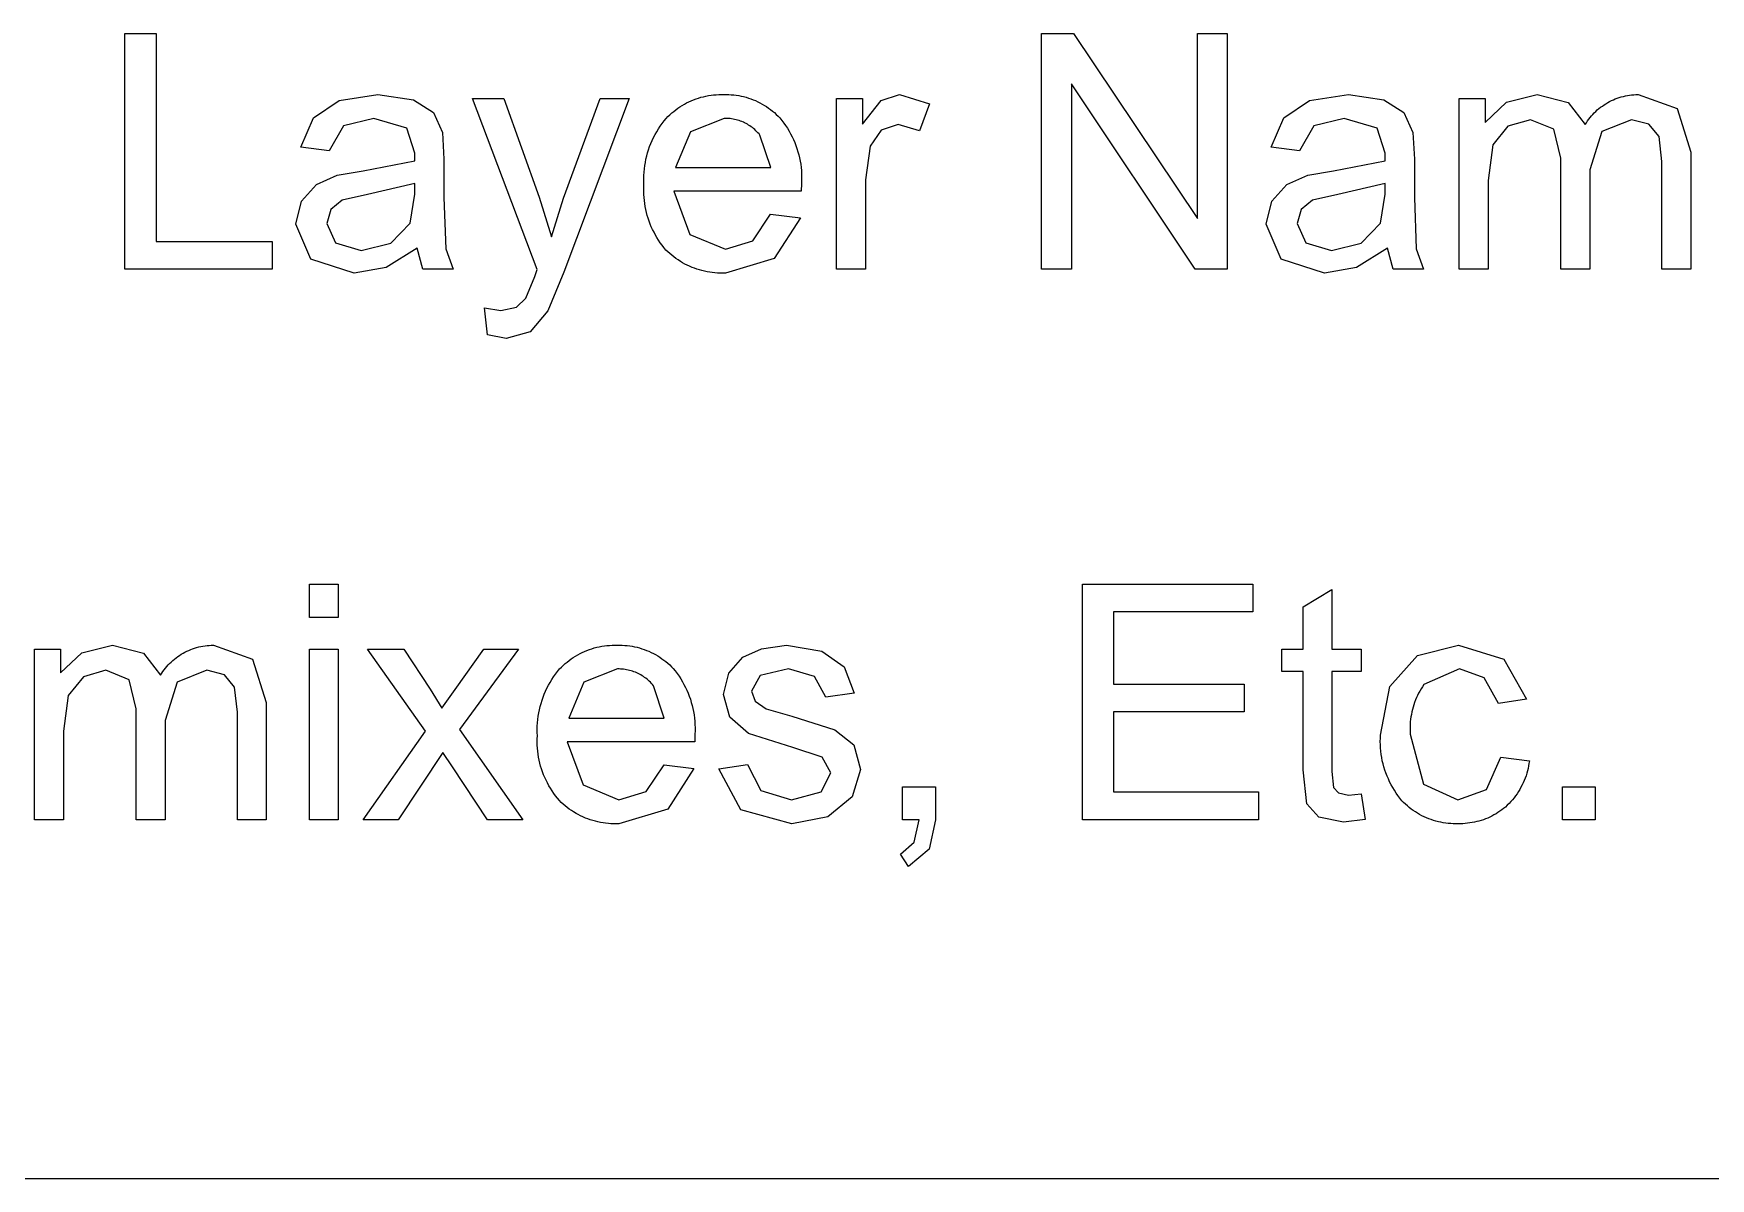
# Model space of a CAD drawing. Header units: inches. Extents: x 0 to 97, y -45 to 96.
# Drawn here: x 37.29 to 51.5, y -44.77 to -35.06 of the extents above; entities that cross this region are included whole.
import ezdxf

# ---------------------------------------------------------------- set-up
doc = ezdxf.new("R2010")
doc.units = ezdxf.units.IN
doc.header["$MEASUREMENT"] = 0
doc.layers.add('Information', color=7, linetype='Continuous', true_color=0x000000)

msp = doc.modelspace()

# ---------------------------------------------------------------- linework, layer by layer
at = {"layer": 'Information'}
for p, q in [((38.066, -37.061), (38.066, -35.062)), ((38.066, -35.062), (38.33, -35.062)), ((38.33, -35.062), (38.33, -36.825)), ((45.834, -37.061), (45.834, -35.062)), ((45.834, -35.062), (46.105, -35.062)), ((46.105, -35.062), (47.155, -36.631)), ((47.155, -36.631), (47.155, -35.062)), ((47.155, -35.062), (47.408, -35.062)), ((47.408, -35.062), (47.408, -37.061)), ((47.137, -37.061), (46.087, -35.49)), ((46.087, -35.49), (46.087, -37.061)), ((39.665, -35.777), (39.881, -35.631)), ((39.881, -35.631), (40.21, -35.58)), ((40.21, -35.58), (40.511, -35.624)), ((40.511, -35.624), (40.682, -35.733)), ((41.561, -37.063), (41.012, -35.613)), ((41.012, -35.613), (41.276, -35.613)), ((41.276, -35.613), (41.577, -36.451)), ((41.783, -36.457), (42.093, -35.613)), ((42.338, -35.613), (41.787, -37.085)), ((42.093, -35.613), (42.338, -35.613)), ((42.788, -35.672), (42.807, -35.661)), ((42.807, -35.661), (42.826, -35.651)), ((42.826, -35.651), (42.845, -35.641)), ((42.845, -35.641), (42.865, -35.632)), ((42.865, -35.632), (42.885, -35.624)), ((42.885, -35.624), (42.906, -35.616)), ((42.906, -35.616), (42.926, -35.609)), ((42.926, -35.609), (42.947, -35.603)), ((42.947, -35.603), (42.968, -35.598)), ((42.968, -35.598), (42.99, -35.593)), ((42.99, -35.593), (43.011, -35.589)), ((43.011, -35.589), (43.033, -35.585)), ((43.033, -35.585), (43.054, -35.583)), ((43.054, -35.583), (43.076, -35.581)), ((43.076, -35.581), (43.098, -35.58)), ((43.098, -35.58), (43.119, -35.58)), ((43.119, -35.58), (43.141, -35.58)), ((43.141, -35.58), (43.162, -35.58)), ((43.162, -35.58), (43.184, -35.58)), ((43.184, -35.58), (43.205, -35.581)), ((43.205, -35.581), (43.226, -35.583)), ((43.226, -35.583), (43.247, -35.585)), ((43.247, -35.585), (43.268, -35.589)), ((43.268, -35.589), (43.289, -35.593)), ((43.289, -35.593), (43.309, -35.597)), ((43.309, -35.597), (43.33, -35.603)), ((43.33, -35.603), (43.35, -35.609)), ((43.35, -35.609), (43.37, -35.616)), ((43.37, -35.616), (43.39, -35.623)), ((43.39, -35.623), (43.41, -35.631)), ((43.41, -35.631), (43.429, -35.64)), ((43.429, -35.64), (43.448, -35.65)), ((43.448, -35.65), (43.467, -35.66)), ((43.467, -35.66), (43.485, -35.671)), ((44.097, -37.061), (44.097, -35.613)), ((44.097, -35.613), (44.318, -35.613)), ((44.318, -35.613), (44.318, -35.832)), ((44.318, -35.832), (44.474, -35.629)), ((44.474, -35.629), (44.631, -35.58)), ((44.631, -35.58), (44.884, -35.659)), ((44.884, -35.659), (44.799, -35.887)), ((47.888, -35.777), (48.105, -35.631)), ((48.105, -35.631), (48.434, -35.58)), ((48.434, -35.58), (48.735, -35.624)), ((48.735, -35.624), (48.905, -35.733)), ((49.374, -37.061), (49.374, -35.613)), ((49.374, -35.613), (49.594, -35.613)), ((49.594, -35.613), (49.594, -35.816)), ((49.594, -35.816), (49.775, -35.645)), ((49.775, -35.645), (50.033, -35.58)), ((50.033, -35.58), (50.297, -35.647)), ((50.297, -35.647), (50.442, -35.834)), ((50.587, -35.677), (50.601, -35.666)), ((50.601, -35.666), (50.616, -35.657)), ((50.616, -35.657), (50.632, -35.648)), ((50.632, -35.648), (50.648, -35.639)), ((50.648, -35.639), (50.664, -35.631)), ((50.664, -35.631), (50.68, -35.624)), ((50.68, -35.624), (50.696, -35.617)), ((50.696, -35.617), (50.713, -35.61)), ((50.713, -35.61), (50.73, -35.605)), ((50.73, -35.605), (50.747, -35.599)), ((50.747, -35.599), (50.765, -35.595)), ((50.765, -35.595), (50.782, -35.591)), ((50.782, -35.591), (50.8, -35.588)), ((50.8, -35.588), (50.817, -35.585)), ((50.817, -35.585), (50.835, -35.583)), ((50.835, -35.583), (50.853, -35.581)), ((50.853, -35.581), (50.871, -35.58)), ((50.871, -35.58), (50.889, -35.58)), ((50.889, -35.58), (51.22, -35.699)), ((39.557, -36.026), (39.665, -35.777)), ((40.175, -35.783), (39.919, -35.844)), ((40.454, -35.866), (40.175, -35.783)), ((40.682, -35.733), (40.758, -35.9)), ((42.619, -35.825), (42.635, -35.803)), ((42.635, -35.803), (42.653, -35.782)), ((42.653, -35.782), (42.668, -35.766)), ((42.668, -35.766), (42.684, -35.751)), ((42.684, -35.751), (42.7, -35.736)), ((42.7, -35.736), (42.717, -35.722)), ((42.717, -35.722), (42.734, -35.709)), ((42.734, -35.709), (42.751, -35.696)), ((42.751, -35.696), (42.769, -35.684)), ((42.769, -35.684), (42.788, -35.672)), ((43.144, -35.782), (42.86, -35.895)), ((43.157, -35.782), (43.144, -35.782)), ((43.17, -35.782), (43.157, -35.782)), ((43.183, -35.783), (43.17, -35.782)), ((43.195, -35.784), (43.183, -35.783)), ((43.208, -35.786), (43.195, -35.784)), ((43.221, -35.788), (43.208, -35.786)), ((43.233, -35.79), (43.221, -35.788)), ((43.246, -35.793), (43.233, -35.79)), ((43.258, -35.796), (43.246, -35.793)), ((43.271, -35.8), (43.258, -35.796)), ((43.283, -35.805), (43.271, -35.8)), ((43.295, -35.809), (43.283, -35.805)), ((43.307, -35.814), (43.295, -35.809)), ((43.485, -35.671), (43.503, -35.682)), ((43.503, -35.682), (43.52, -35.694)), ((43.52, -35.694), (43.537, -35.706)), ((43.537, -35.706), (43.554, -35.72)), ((43.554, -35.72), (43.57, -35.733)), ((43.57, -35.733), (43.586, -35.748)), ((43.586, -35.748), (43.601, -35.762)), ((43.601, -35.762), (43.616, -35.778)), ((43.616, -35.778), (43.633, -35.799)), ((43.633, -35.799), (43.649, -35.821)), ((47.781, -36.026), (47.888, -35.777)), ((48.398, -35.783), (48.143, -35.844)), ((48.678, -35.866), (48.398, -35.783)), ((48.905, -35.733), (48.982, -35.9)), ((49.978, -35.793), (49.787, -35.847)), ((50.175, -35.874), (49.978, -35.793)), ((50.451, -35.818), (50.461, -35.803)), ((50.461, -35.803), (50.472, -35.789)), ((50.472, -35.789), (50.483, -35.775)), ((50.483, -35.775), (50.494, -35.761)), ((50.494, -35.761), (50.506, -35.748)), ((50.506, -35.748), (50.518, -35.735)), ((50.518, -35.735), (50.531, -35.722)), ((50.531, -35.722), (50.544, -35.71)), ((50.544, -35.71), (50.558, -35.698)), ((50.558, -35.698), (50.572, -35.687)), ((50.572, -35.687), (50.587, -35.677)), ((50.834, -35.793), (50.581, -35.894)), ((50.982, -35.832), (50.834, -35.793)), ((51.22, -35.699), (51.336, -36.067)), ((39.919, -35.844), (39.797, -36.058)), ((40.524, -36.078), (40.454, -35.866)), ((40.758, -35.9), (40.77, -36.127)), ((42.534, -35.969), (42.546, -35.944)), ((42.546, -35.944), (42.559, -35.919)), ((42.559, -35.919), (42.573, -35.895)), ((42.573, -35.895), (42.587, -35.871)), ((42.587, -35.871), (42.603, -35.848)), ((42.603, -35.848), (42.619, -35.825)), ((42.86, -35.895), (42.732, -36.198)), ((43.318, -35.82), (43.307, -35.814)), ((43.33, -35.825), (43.318, -35.82)), ((43.341, -35.832), (43.33, -35.825)), ((43.352, -35.838), (43.341, -35.832)), ((43.363, -35.845), (43.352, -35.838)), ((43.374, -35.853), (43.363, -35.845)), ((43.384, -35.86), (43.374, -35.853)), ((43.394, -35.868), (43.384, -35.86)), ((43.404, -35.877), (43.394, -35.868)), ((43.413, -35.886), (43.404, -35.877)), ((43.422, -35.895), (43.413, -35.886)), ((43.431, -35.904), (43.422, -35.895)), ((43.44, -35.914), (43.431, -35.904)), ((43.448, -35.924), (43.44, -35.914)), ((43.541, -36.198), (43.448, -35.924)), ((43.649, -35.821), (43.665, -35.843)), ((43.665, -35.843), (43.68, -35.866)), ((43.68, -35.866), (43.694, -35.889)), ((43.694, -35.889), (43.708, -35.913)), ((43.708, -35.913), (43.72, -35.937)), ((43.72, -35.937), (43.732, -35.962)), ((44.475, -35.882), (44.383, -36.016)), ((44.619, -35.834), (44.475, -35.882)), ((44.799, -35.887), (44.619, -35.834)), ((48.143, -35.844), (48.021, -36.058)), ((48.747, -36.078), (48.678, -35.866)), ((48.982, -35.9), (48.994, -36.127)), ((49.787, -35.847), (49.659, -36.007)), ((50.235, -36.12), (50.175, -35.874)), ((50.442, -35.834), (50.451, -35.818)), ((50.581, -35.894), (50.48, -36.219)), ((51.068, -35.936), (50.982, -35.832)), ((51.092, -36.148), (51.068, -35.936)), ((39.797, -36.058), (39.557, -36.026)), ((40.522, -36.142), (40.524, -36.078)), ((42.488, -36.1), (42.496, -36.074)), ((42.496, -36.074), (42.504, -36.047)), ((42.504, -36.047), (42.513, -36.021)), ((42.513, -36.021), (42.523, -35.995)), ((42.523, -35.995), (42.534, -35.969)), ((43.732, -35.962), (43.743, -35.987)), ((43.743, -35.987), (43.752, -36.012)), ((43.752, -36.012), (43.761, -36.038)), ((43.761, -36.038), (43.77, -36.064)), ((43.77, -36.064), (43.777, -36.09)), ((43.777, -36.09), (43.783, -36.117)), ((44.383, -36.016), (44.342, -36.303)), ((48.021, -36.058), (47.781, -36.026)), ((48.746, -36.142), (48.747, -36.078)), ((49.659, -36.007), (49.62, -36.309)), ((51.336, -36.067), (51.336, -37.061)), ((39.866, -36.263), (40.085, -36.226)), ((40.085, -36.226), (40.522, -36.142)), ((40.77, -36.127), (40.77, -36.454)), ((42.464, -36.265), (42.466, -36.238)), ((42.466, -36.238), (42.468, -36.21)), ((42.468, -36.21), (42.472, -36.182)), ((42.472, -36.182), (42.477, -36.155)), ((42.477, -36.155), (42.482, -36.128)), ((42.482, -36.128), (42.488, -36.1)), ((42.732, -36.198), (43.541, -36.198)), ((43.783, -36.117), (43.788, -36.144)), ((43.788, -36.144), (43.793, -36.171)), ((43.793, -36.171), (43.796, -36.198)), ((43.796, -36.198), (43.799, -36.225)), ((43.799, -36.225), (43.801, -36.252)), ((48.09, -36.263), (48.308, -36.226)), ((48.308, -36.226), (48.746, -36.142)), ((48.994, -36.127), (48.994, -36.454)), ((50.235, -37.061), (50.235, -36.12)), ((50.48, -36.219), (50.48, -37.061)), ((51.092, -37.061), (51.092, -36.148)), ((39.563, -36.485), (39.69, -36.343)), ((39.69, -36.343), (39.866, -36.263)), ((40.522, -36.334), (40.121, -36.427)), ((40.522, -36.424), (40.522, -36.334)), ((42.463, -36.293), (42.464, -36.265)), ((42.464, -36.321), (42.463, -36.293)), ((42.465, -36.349), (42.464, -36.321)), ((42.464, -36.375), (42.465, -36.349)), ((42.464, -36.401), (42.464, -36.375)), ((43.8, -36.334), (43.798, -36.399)), ((43.801, -36.307), (43.8, -36.334)), ((43.801, -36.252), (43.801, -36.279)), ((43.801, -36.279), (43.801, -36.307)), ((44.342, -36.303), (44.342, -37.061)), ((47.787, -36.485), (47.914, -36.343)), ((47.914, -36.343), (48.09, -36.263)), ((48.746, -36.334), (48.345, -36.427)), ((48.746, -36.424), (48.746, -36.334)), ((49.62, -36.309), (49.62, -37.061)), ((39.515, -36.679), (39.563, -36.485)), ((39.907, -36.476), (39.811, -36.555)), ((40.121, -36.427), (39.907, -36.476)), ((40.483, -36.669), (40.522, -36.424)), ((40.77, -36.454), (40.786, -36.887)), ((41.577, -36.451), (41.682, -36.787)), ((41.682, -36.787), (41.783, -36.457)), ((42.464, -36.426), (42.464, -36.401)), ((42.466, -36.452), (42.464, -36.426)), ((42.468, -36.478), (42.466, -36.452)), ((42.471, -36.504), (42.468, -36.478)), ((42.475, -36.529), (42.471, -36.504)), ((43.798, -36.399), (42.719, -36.399)), ((42.719, -36.399), (42.854, -36.765)), ((47.738, -36.679), (47.787, -36.485)), ((48.131, -36.476), (48.034, -36.555)), ((48.345, -36.427), (48.131, -36.476)), ((48.706, -36.669), (48.746, -36.424)), ((48.994, -36.454), (49.01, -36.887)), ((39.811, -36.555), (39.777, -36.672)), ((42.48, -36.554), (42.475, -36.529)), ((42.486, -36.58), (42.48, -36.554)), ((42.493, -36.605), (42.486, -36.58)), ((42.5, -36.629), (42.493, -36.605)), ((42.508, -36.654), (42.5, -36.629)), ((42.517, -36.678), (42.508, -36.654)), ((43.387, -36.821), (43.538, -36.594)), ((43.538, -36.594), (43.791, -36.626)), ((43.791, -36.626), (43.569, -36.971)), ((48.034, -36.555), (48, -36.672)), ((39.643, -36.977), (39.515, -36.679)), ((39.777, -36.672), (39.851, -36.836)), ((40.32, -36.839), (40.483, -36.669)), ((42.527, -36.702), (42.517, -36.678)), ((42.538, -36.725), (42.527, -36.702)), ((42.55, -36.748), (42.538, -36.725)), ((42.562, -36.771), (42.55, -36.748)), ((42.575, -36.793), (42.562, -36.771)), ((42.589, -36.815), (42.575, -36.793)), ((42.854, -36.765), (43.156, -36.891)), ((47.866, -36.977), (47.738, -36.679)), ((48, -36.672), (48.074, -36.836)), ((48.544, -36.839), (48.706, -36.669)), ((38.33, -36.825), (39.314, -36.825)), ((39.314, -36.825), (39.314, -37.061)), ((39.851, -36.836), (40.068, -36.901)), ((40.068, -36.901), (40.32, -36.839)), ((40.543, -36.882), (40.28, -37.046)), ((40.592, -37.061), (40.543, -36.882)), ((40.786, -36.887), (40.848, -37.061)), ((42.603, -36.837), (42.589, -36.815)), ((42.619, -36.858), (42.603, -36.837)), ((42.634, -36.878), (42.619, -36.858)), ((42.651, -36.898), (42.634, -36.878)), ((42.667, -36.913), (42.651, -36.898)), ((42.683, -36.928), (42.667, -36.913)), ((42.7, -36.943), (42.683, -36.928)), ((42.718, -36.957), (42.7, -36.943)), ((43.156, -36.891), (43.387, -36.821)), ((48.074, -36.836), (48.292, -36.901)), ((48.292, -36.901), (48.544, -36.839)), ((48.766, -36.882), (48.504, -37.046)), ((48.815, -37.061), (48.766, -36.882)), ((49.01, -36.887), (49.072, -37.061)), ((39.314, -37.061), (38.066, -37.061)), ((40.01, -37.093), (39.643, -36.977)), ((40.28, -37.046), (40.01, -37.093)), ((40.848, -37.061), (40.592, -37.061)), ((41.539, -37.123), (41.561, -37.063)), ((41.787, -37.085), (41.65, -37.414)), ((42.736, -36.97), (42.718, -36.957)), ((42.754, -36.982), (42.736, -36.97)), ((42.773, -36.995), (42.754, -36.982)), ((42.792, -37.006), (42.773, -36.995)), ((42.811, -37.017), (42.792, -37.006)), ((42.831, -37.027), (42.811, -37.017)), ((42.851, -37.036), (42.831, -37.027)), ((42.872, -37.045), (42.851, -37.036)), ((42.892, -37.053), (42.872, -37.045)), ((42.914, -37.06), (42.892, -37.053)), ((42.935, -37.067), (42.914, -37.06)), ((42.956, -37.073), (42.935, -37.067)), ((42.978, -37.078), (42.956, -37.073)), ((43, -37.083), (42.978, -37.078)), ((43.022, -37.086), (43, -37.083)), ((43.044, -37.089), (43.022, -37.086)), ((43.066, -37.092), (43.044, -37.089)), ((43.569, -36.971), (43.155, -37.093)), ((44.342, -37.061), (44.097, -37.061)), ((46.087, -37.061), (45.834, -37.061)), ((47.408, -37.061), (47.137, -37.061)), ((48.233, -37.093), (47.866, -36.977)), ((48.504, -37.046), (48.233, -37.093)), ((49.072, -37.061), (48.815, -37.061)), ((49.62, -37.061), (49.374, -37.061)), ((50.48, -37.061), (50.235, -37.061)), ((51.336, -37.061), (51.092, -37.061)), ((41.464, -37.306), (41.539, -37.123)), ((43.088, -37.093), (43.066, -37.092)), ((43.11, -37.094), (43.088, -37.093)), ((43.133, -37.094), (43.11, -37.094)), ((43.155, -37.093), (43.133, -37.094)), ((41.384, -37.382), (41.464, -37.306)), ((41.14, -37.618), (41.113, -37.388)), ((41.113, -37.388), (41.253, -37.41)), ((41.253, -37.41), (41.384, -37.382)), ((41.65, -37.414), (41.5, -37.592)), ((41.298, -37.648), (41.14, -37.618)), ((41.5, -37.592), (41.298, -37.648)), ((39.629, -40.014), (39.629, -39.732)), ((39.629, -39.732), (39.874, -39.732)), ((39.874, -39.732), (39.874, -40.014)), ((46.181, -41.73), (46.181, -39.732)), ((46.181, -39.732), (47.626, -39.732)), ((47.626, -39.732), (47.626, -39.967)), ((48.051, -39.924), (48.295, -39.776)), ((48.295, -39.776), (48.295, -40.282)), ((48.051, -40.282), (48.051, -39.924)), ((39.874, -40.014), (39.629, -40.014)), ((47.626, -39.967), (46.445, -39.967)), ((46.445, -39.967), (46.445, -40.579)), ((37.301, -41.73), (37.301, -40.282)), ((37.301, -40.282), (37.521, -40.282)), ((37.521, -40.282), (37.521, -40.485)), ((37.521, -40.485), (37.702, -40.314)), ((37.702, -40.314), (37.96, -40.25)), ((37.96, -40.25), (38.224, -40.316)), ((38.224, -40.316), (38.369, -40.503)), ((38.485, -40.368), (38.499, -40.357)), ((38.499, -40.357), (38.514, -40.346)), ((38.514, -40.346), (38.528, -40.336)), ((38.528, -40.336), (38.543, -40.326)), ((38.543, -40.326), (38.559, -40.317)), ((38.559, -40.317), (38.575, -40.309)), ((38.575, -40.309), (38.591, -40.301)), ((38.591, -40.301), (38.607, -40.293)), ((38.607, -40.293), (38.624, -40.286)), ((38.624, -40.286), (38.64, -40.28)), ((38.64, -40.28), (38.657, -40.274)), ((38.657, -40.274), (38.674, -40.269)), ((38.674, -40.269), (38.692, -40.264)), ((38.692, -40.264), (38.709, -40.261)), ((38.709, -40.261), (38.727, -40.257)), ((38.727, -40.257), (38.745, -40.254)), ((38.745, -40.254), (38.762, -40.252)), ((38.762, -40.252), (38.78, -40.251)), ((38.78, -40.251), (38.798, -40.25)), ((38.798, -40.25), (38.816, -40.25)), ((38.816, -40.25), (39.147, -40.369)), ((39.629, -41.73), (39.629, -40.282)), ((39.629, -40.282), (39.874, -40.282)), ((39.874, -40.282), (39.874, -41.73)), ((40.613, -40.978), (40.123, -40.282)), ((40.123, -40.282), (40.43, -40.282)), ((40.43, -40.282), (40.652, -40.622)), ((40.864, -40.624), (41.108, -40.282)), ((41.401, -40.282), (40.901, -40.964)), ((41.108, -40.282), (41.401, -40.282)), ((41.848, -40.366), (41.866, -40.353)), ((41.866, -40.353), (41.885, -40.342)), ((41.885, -40.342), (41.903, -40.331)), ((41.903, -40.331), (41.923, -40.32)), ((41.923, -40.32), (41.942, -40.311)), ((41.942, -40.311), (41.962, -40.302)), ((41.962, -40.302), (41.982, -40.293)), ((41.982, -40.293), (42.003, -40.286)), ((42.003, -40.286), (42.023, -40.279)), ((42.023, -40.279), (42.044, -40.273)), ((42.044, -40.273), (42.065, -40.267)), ((42.065, -40.267), (42.086, -40.262)), ((42.086, -40.262), (42.108, -40.258)), ((42.108, -40.258), (42.129, -40.255)), ((42.129, -40.255), (42.151, -40.252)), ((42.151, -40.252), (42.173, -40.251)), ((42.173, -40.251), (42.194, -40.25)), ((42.194, -40.25), (42.216, -40.249)), ((42.216, -40.249), (42.238, -40.25)), ((42.238, -40.25), (42.259, -40.249)), ((42.259, -40.249), (42.28, -40.25)), ((42.28, -40.25), (42.302, -40.251)), ((42.302, -40.251), (42.323, -40.253)), ((42.323, -40.253), (42.344, -40.255)), ((42.344, -40.255), (42.365, -40.258)), ((42.365, -40.258), (42.385, -40.262)), ((42.385, -40.262), (42.406, -40.267)), ((42.406, -40.267), (42.427, -40.272)), ((42.427, -40.272), (42.447, -40.279)), ((42.447, -40.279), (42.467, -40.285)), ((42.467, -40.285), (42.487, -40.293)), ((42.487, -40.293), (42.506, -40.301)), ((42.506, -40.301), (42.526, -40.31)), ((42.526, -40.31), (42.545, -40.319)), ((42.545, -40.319), (42.563, -40.329)), ((42.563, -40.329), (42.582, -40.34)), ((42.582, -40.34), (42.599, -40.352)), ((42.599, -40.352), (42.617, -40.364)), ((43.183, -40.487), (43.304, -40.35)), ((43.304, -40.35), (43.46, -40.279)), ((43.46, -40.279), (43.672, -40.25)), ((43.672, -40.25), (43.971, -40.299)), ((43.971, -40.299), (44.162, -40.432)), ((47.871, -40.473), (47.871, -40.282)), ((47.871, -40.282), (48.051, -40.282)), ((48.295, -40.282), (48.542, -40.282)), ((48.542, -40.282), (48.542, -40.473)), ((48.785, -40.601), (49.021, -40.338)), ((49.021, -40.338), (49.367, -40.25)), ((49.367, -40.25), (49.753, -40.369)), ((37.905, -40.462), (37.714, -40.517)), ((38.102, -40.544), (37.905, -40.462)), ((38.369, -40.503), (38.378, -40.488)), ((38.378, -40.488), (38.388, -40.473)), ((38.388, -40.473), (38.399, -40.458)), ((38.399, -40.458), (38.41, -40.444)), ((38.41, -40.444), (38.421, -40.43)), ((38.421, -40.43), (38.433, -40.417)), ((38.433, -40.417), (38.445, -40.404)), ((38.445, -40.404), (38.458, -40.392)), ((38.458, -40.392), (38.471, -40.38)), ((38.471, -40.38), (38.485, -40.368)), ((38.761, -40.462), (38.508, -40.564)), ((38.909, -40.502), (38.761, -40.462)), ((38.995, -40.606), (38.909, -40.502)), ((39.147, -40.369), (39.263, -40.736)), ((41.699, -40.518), (41.715, -40.495)), ((41.715, -40.495), (41.732, -40.473)), ((41.732, -40.473), (41.75, -40.451)), ((41.75, -40.451), (41.765, -40.436)), ((41.765, -40.436), (41.781, -40.421)), ((41.781, -40.421), (41.797, -40.406)), ((41.797, -40.406), (41.814, -40.392)), ((41.814, -40.392), (41.831, -40.378)), ((41.831, -40.378), (41.848, -40.366)), ((42.241, -40.451), (41.956, -40.564)), ((42.254, -40.451), (42.241, -40.451)), ((42.266, -40.452), (42.254, -40.451)), ((42.279, -40.452), (42.266, -40.452)), ((42.292, -40.454), (42.279, -40.452)), ((42.305, -40.455), (42.292, -40.454)), ((42.318, -40.457), (42.305, -40.455)), ((42.33, -40.46), (42.318, -40.457)), ((42.343, -40.463), (42.33, -40.46)), ((42.355, -40.466), (42.343, -40.463)), ((42.368, -40.47), (42.355, -40.466)), ((42.38, -40.474), (42.368, -40.47)), ((42.392, -40.479), (42.38, -40.474)), ((42.404, -40.484), (42.392, -40.479)), ((42.415, -40.489), (42.404, -40.484)), ((42.427, -40.495), (42.415, -40.489)), ((42.438, -40.501), (42.427, -40.495)), ((42.449, -40.508), (42.438, -40.501)), ((42.617, -40.364), (42.634, -40.376)), ((42.634, -40.376), (42.651, -40.389)), ((42.651, -40.389), (42.667, -40.403)), ((42.667, -40.403), (42.683, -40.417)), ((42.683, -40.417), (42.698, -40.432)), ((42.698, -40.432), (42.712, -40.447)), ((42.712, -40.447), (42.73, -40.468)), ((42.73, -40.468), (42.746, -40.49)), ((42.746, -40.49), (42.762, -40.512)), ((43.139, -40.667), (43.183, -40.487)), ((43.69, -40.451), (43.449, -40.507)), ((43.911, -40.514), (43.69, -40.451)), ((44.162, -40.432), (44.246, -40.656)), ((48.051, -40.473), (47.871, -40.473)), ((48.051, -41.306), (48.051, -40.473)), ((48.542, -40.473), (48.295, -40.473)), ((48.295, -40.473), (48.295, -41.32)), ((49.376, -40.451), (49.075, -40.584)), ((49.586, -40.525), (49.376, -40.451)), ((49.753, -40.369), (49.945, -40.708)), ((37.714, -40.517), (37.586, -40.676)), ((38.162, -40.789), (38.102, -40.544)), ((38.508, -40.564), (38.407, -40.889)), ((39.019, -40.818), (38.995, -40.606)), ((40.652, -40.622), (40.753, -40.784)), ((40.753, -40.784), (40.864, -40.624)), ((41.62, -40.664), (41.631, -40.639)), ((41.631, -40.639), (41.643, -40.614)), ((41.643, -40.614), (41.656, -40.589)), ((41.656, -40.589), (41.67, -40.565)), ((41.67, -40.565), (41.684, -40.541)), ((41.684, -40.541), (41.699, -40.518)), ((41.956, -40.564), (41.829, -40.867)), ((42.46, -40.515), (42.449, -40.508)), ((42.47, -40.522), (42.46, -40.515)), ((42.481, -40.53), (42.47, -40.522)), ((42.491, -40.538), (42.481, -40.53)), ((42.501, -40.546), (42.491, -40.538)), ((42.51, -40.555), (42.501, -40.546)), ((42.519, -40.564), (42.51, -40.555)), ((42.528, -40.574), (42.519, -40.564)), ((42.537, -40.583), (42.528, -40.574)), ((42.545, -40.593), (42.537, -40.583)), ((42.637, -40.867), (42.545, -40.593)), ((42.762, -40.512), (42.777, -40.535)), ((42.777, -40.535), (42.791, -40.559)), ((42.791, -40.559), (42.804, -40.582)), ((42.804, -40.582), (42.817, -40.607)), ((42.817, -40.607), (42.829, -40.631)), ((42.829, -40.631), (42.839, -40.656)), ((43.449, -40.507), (43.376, -40.638)), ((43.376, -40.638), (43.406, -40.724)), ((44.006, -40.689), (43.911, -40.514)), ((46.445, -40.579), (47.551, -40.579)), ((47.551, -40.579), (47.551, -40.814)), ((48.707, -41.012), (48.785, -40.601)), ((49.041, -40.638), (49.03, -40.656)), ((49.052, -40.62), (49.041, -40.638)), ((49.063, -40.602), (49.052, -40.62)), ((49.075, -40.584), (49.063, -40.602)), ((49.706, -40.744), (49.586, -40.525)), ((37.586, -40.676), (37.547, -40.979)), ((39.263, -40.736), (39.263, -41.73)), ((41.579, -40.797), (41.585, -40.77)), ((41.585, -40.77), (41.593, -40.743)), ((41.593, -40.743), (41.601, -40.717)), ((41.601, -40.717), (41.61, -40.69)), ((41.61, -40.69), (41.62, -40.664)), ((42.839, -40.656), (42.849, -40.682)), ((42.849, -40.682), (42.858, -40.708)), ((42.858, -40.708), (42.866, -40.734)), ((42.866, -40.734), (42.874, -40.76)), ((42.874, -40.76), (42.88, -40.786)), ((43.193, -40.861), (43.139, -40.667)), ((43.406, -40.724), (43.5, -40.789)), ((44.246, -40.656), (44.006, -40.689)), ((48.983, -40.774), (48.977, -40.794)), ((48.989, -40.754), (48.983, -40.774)), ((48.996, -40.734), (48.989, -40.754)), ((49.003, -40.714), (48.996, -40.734)), ((49.012, -40.694), (49.003, -40.714)), ((49.021, -40.675), (49.012, -40.694)), ((49.03, -40.656), (49.021, -40.675)), ((49.945, -40.708), (49.706, -40.744)), ((38.162, -41.73), (38.162, -40.789)), ((38.407, -40.889), (38.407, -41.73)), ((39.019, -41.73), (39.019, -40.818)), ((41.561, -40.935), (41.563, -40.907)), ((41.563, -40.907), (41.565, -40.88)), ((41.565, -40.88), (41.569, -40.852)), ((41.569, -40.852), (41.573, -40.824)), ((41.573, -40.824), (41.579, -40.797)), ((41.829, -40.867), (42.637, -40.867)), ((42.88, -40.786), (42.885, -40.813)), ((42.885, -40.813), (42.89, -40.84)), ((42.89, -40.84), (42.893, -40.867)), ((42.893, -40.867), (42.896, -40.894)), ((42.896, -40.894), (42.897, -40.922)), ((42.897, -40.922), (42.898, -40.949)), ((43.351, -40.999), (43.193, -40.861)), ((43.5, -40.789), (43.717, -40.852)), ((43.717, -40.852), (44.081, -40.966)), ((47.551, -40.814), (46.445, -40.814)), ((46.445, -40.814), (46.445, -41.494)), ((48.958, -40.92), (48.957, -40.941)), ((48.959, -40.899), (48.958, -40.92)), ((48.961, -40.878), (48.959, -40.899)), ((48.964, -40.857), (48.961, -40.878)), ((48.968, -40.836), (48.964, -40.857)), ((48.972, -40.815), (48.968, -40.836)), ((48.977, -40.794), (48.972, -40.815)), ((37.547, -40.979), (37.547, -41.73)), ((40.084, -41.73), (40.613, -40.978)), ((40.901, -40.964), (41.439, -41.73)), ((41.56, -40.963), (41.561, -40.935)), ((41.561, -40.991), (41.56, -40.963)), ((41.56, -41.07), (41.561, -41.044)), ((41.561, -41.096), (41.56, -41.07)), ((41.562, -41.018), (41.561, -40.991)), ((41.561, -41.044), (41.562, -41.018)), ((42.895, -41.069), (41.815, -41.069)), ((41.815, -41.069), (41.95, -41.434)), ((42.896, -41.003), (42.895, -41.069)), ((42.898, -40.976), (42.896, -41.003)), ((42.898, -40.949), (42.898, -40.976)), ((43.725, -41.117), (43.351, -40.999)), ((44.081, -40.966), (44.242, -41.095)), ((48.705, -41.066), (48.706, -41.039)), ((48.706, -41.093), (48.705, -41.066)), ((48.706, -41.039), (48.707, -41.012)), ((48.957, -40.941), (48.957, -40.962)), ((48.957, -40.962), (48.958, -40.984)), ((48.958, -40.984), (48.959, -41.005)), ((48.959, -41.005), (49.071, -41.429)), ((40.761, -41.159), (40.381, -41.73)), ((40.841, -41.28), (40.761, -41.159)), ((41.562, -41.122), (41.561, -41.096)), ((41.565, -41.147), (41.562, -41.122)), ((41.568, -41.173), (41.565, -41.147)), ((41.572, -41.199), (41.568, -41.173)), ((41.577, -41.224), (41.572, -41.199)), ((43.976, -41.2), (43.725, -41.117)), ((44.048, -41.331), (43.976, -41.2)), ((44.242, -41.095), (44.301, -41.305)), ((48.707, -41.121), (48.706, -41.093)), ((48.71, -41.148), (48.707, -41.121)), ((48.713, -41.175), (48.71, -41.148)), ((48.717, -41.202), (48.713, -41.175)), ((48.722, -41.229), (48.717, -41.202)), ((49.604, -41.472), (49.727, -41.2)), ((49.727, -41.2), (49.968, -41.231)), ((41.138, -41.73), (40.841, -41.28)), ((41.583, -41.249), (41.577, -41.224)), ((41.589, -41.274), (41.583, -41.249)), ((41.597, -41.299), (41.589, -41.274)), ((41.605, -41.323), (41.597, -41.299)), ((41.614, -41.348), (41.605, -41.323)), ((41.624, -41.371), (41.614, -41.348)), ((42.483, -41.49), (42.635, -41.264)), ((42.635, -41.264), (42.888, -41.295)), ((42.888, -41.295), (42.666, -41.64)), ((43.098, -41.298), (43.341, -41.26)), ((43.287, -41.646), (43.098, -41.298)), ((43.341, -41.26), (43.455, -41.483)), ((43.967, -41.492), (44.048, -41.331)), ((44.301, -41.305), (44.229, -41.536)), ((48.081, -41.596), (48.051, -41.306)), ((48.295, -41.32), (48.308, -41.455)), ((48.729, -41.255), (48.722, -41.229)), ((48.736, -41.281), (48.729, -41.255)), ((48.744, -41.308), (48.736, -41.281)), ((48.753, -41.333), (48.744, -41.308)), ((48.762, -41.359), (48.753, -41.333)), ((49.946, -41.336), (49.94, -41.356)), ((49.952, -41.315), (49.946, -41.336)), ((49.957, -41.294), (49.952, -41.315)), ((49.962, -41.273), (49.957, -41.294)), ((49.965, -41.252), (49.962, -41.273)), ((49.968, -41.231), (49.965, -41.252)), ((41.635, -41.395), (41.624, -41.371)), ((41.646, -41.418), (41.635, -41.395)), ((41.659, -41.441), (41.646, -41.418)), ((41.672, -41.463), (41.659, -41.441)), ((41.686, -41.485), (41.672, -41.463)), ((41.7, -41.506), (41.686, -41.485)), ((41.95, -41.434), (42.253, -41.561)), ((42.253, -41.561), (42.483, -41.49)), ((43.455, -41.483), (43.716, -41.561)), ((43.716, -41.561), (43.967, -41.492)), ((44.657, -41.73), (44.657, -41.451)), ((44.657, -41.451), (44.936, -41.451)), ((44.936, -41.451), (44.936, -41.73)), ((46.445, -41.494), (47.672, -41.494)), ((47.672, -41.494), (47.672, -41.73)), ((48.308, -41.455), (48.35, -41.502)), ((48.773, -41.384), (48.762, -41.359)), ((48.784, -41.409), (48.773, -41.384)), ((48.797, -41.433), (48.784, -41.409)), ((48.81, -41.457), (48.797, -41.433)), ((48.824, -41.48), (48.81, -41.457)), ((48.839, -41.503), (48.824, -41.48)), ((49.071, -41.429), (49.363, -41.561)), ((49.363, -41.561), (49.604, -41.472)), ((49.876, -41.491), (49.864, -41.509)), ((49.887, -41.473), (49.876, -41.491)), ((49.897, -41.454), (49.887, -41.473)), ((49.907, -41.435), (49.897, -41.454)), ((49.916, -41.416), (49.907, -41.435)), ((49.925, -41.396), (49.916, -41.416)), ((49.933, -41.376), (49.925, -41.396)), ((49.94, -41.356), (49.933, -41.376)), ((50.248, -41.73), (50.248, -41.451)), ((50.248, -41.451), (50.527, -41.451)), ((50.527, -41.451), (50.527, -41.73)), ((41.715, -41.527), (41.7, -41.506)), ((41.731, -41.547), (41.715, -41.527)), ((41.748, -41.567), (41.731, -41.547)), ((41.764, -41.583), (41.748, -41.567)), ((41.78, -41.598), (41.764, -41.583)), ((41.797, -41.612), (41.78, -41.598)), ((41.815, -41.626), (41.797, -41.612)), ((41.832, -41.639), (41.815, -41.626)), ((44.229, -41.536), (44.023, -41.704)), ((48.185, -41.707), (48.081, -41.596)), ((48.35, -41.502), (48.434, -41.52)), ((48.434, -41.52), (48.542, -41.511)), ((48.542, -41.511), (48.577, -41.727)), ((48.854, -41.525), (48.839, -41.503)), ((48.871, -41.547), (48.854, -41.525)), ((48.888, -41.569), (48.871, -41.547)), ((48.902, -41.584), (48.888, -41.569)), ((48.918, -41.598), (48.902, -41.584)), ((48.934, -41.613), (48.918, -41.598)), ((48.95, -41.626), (48.934, -41.613)), ((48.967, -41.639), (48.95, -41.626)), ((49.75, -41.634), (49.735, -41.646)), ((49.766, -41.622), (49.75, -41.634)), ((49.781, -41.607), (49.766, -41.622)), ((49.796, -41.592), (49.781, -41.607)), ((49.811, -41.576), (49.796, -41.592)), ((49.825, -41.56), (49.811, -41.576)), ((49.839, -41.544), (49.825, -41.56)), ((49.852, -41.527), (49.839, -41.544)), ((49.864, -41.509), (49.852, -41.527)), ((37.547, -41.73), (37.301, -41.73)), ((38.407, -41.73), (38.162, -41.73)), ((39.263, -41.73), (39.019, -41.73)), ((39.874, -41.73), (39.629, -41.73)), ((40.381, -41.73), (40.084, -41.73)), ((41.439, -41.73), (41.138, -41.73)), ((41.851, -41.652), (41.832, -41.639)), ((41.869, -41.664), (41.851, -41.652)), ((41.889, -41.676), (41.869, -41.664)), ((41.908, -41.686), (41.889, -41.676)), ((41.928, -41.696), (41.908, -41.686)), ((41.948, -41.706), (41.928, -41.696)), ((41.969, -41.715), (41.948, -41.706)), ((41.989, -41.723), (41.969, -41.715)), ((42.01, -41.73), (41.989, -41.723)), ((42.032, -41.737), (42.01, -41.73)), ((42.053, -41.743), (42.032, -41.737)), ((42.075, -41.748), (42.053, -41.743)), ((42.096, -41.752), (42.075, -41.748)), ((42.118, -41.756), (42.096, -41.752)), ((42.14, -41.759), (42.118, -41.756)), ((42.163, -41.761), (42.14, -41.759)), ((42.185, -41.763), (42.163, -41.761)), ((42.207, -41.764), (42.185, -41.763)), ((42.229, -41.764), (42.207, -41.764)), ((42.252, -41.763), (42.229, -41.764)), ((42.666, -41.64), (42.252, -41.763)), ((43.717, -41.763), (43.287, -41.646)), ((44.023, -41.704), (43.717, -41.763)), ((44.796, -41.73), (44.657, -41.73)), ((44.755, -41.92), (44.796, -41.73)), ((44.936, -41.73), (44.881, -41.979)), ((47.672, -41.73), (46.181, -41.73)), ((48.392, -41.749), (48.185, -41.707)), ((48.577, -41.727), (48.392, -41.749)), ((48.984, -41.652), (48.967, -41.639)), ((49.002, -41.664), (48.984, -41.652)), ((49.02, -41.675), (49.002, -41.664)), ((49.038, -41.686), (49.02, -41.675)), ((49.057, -41.696), (49.038, -41.686)), ((49.076, -41.705), (49.057, -41.696)), ((49.096, -41.714), (49.076, -41.705)), ((49.115, -41.722), (49.096, -41.714)), ((49.135, -41.729), (49.115, -41.722)), ((49.155, -41.736), (49.135, -41.729)), ((49.176, -41.741), (49.155, -41.736)), ((49.197, -41.747), (49.176, -41.741)), ((49.217, -41.751), (49.197, -41.747)), ((49.238, -41.755), (49.217, -41.751)), ((49.259, -41.758), (49.238, -41.755)), ((49.28, -41.761), (49.259, -41.758)), ((49.302, -41.762), (49.28, -41.761)), ((49.323, -41.763), (49.302, -41.762)), ((49.344, -41.763), (49.323, -41.763)), ((49.365, -41.763), (49.344, -41.763)), ((49.385, -41.763), (49.365, -41.763)), ((49.405, -41.763), (49.385, -41.763)), ((49.425, -41.762), (49.405, -41.763)), ((49.444, -41.76), (49.425, -41.762)), ((49.464, -41.757), (49.444, -41.76)), ((49.483, -41.754), (49.464, -41.757)), ((49.503, -41.751), (49.483, -41.754)), ((49.522, -41.746), (49.503, -41.751)), ((49.541, -41.741), (49.522, -41.746)), ((49.56, -41.736), (49.541, -41.741)), ((49.579, -41.73), (49.56, -41.736)), ((49.597, -41.723), (49.579, -41.73)), ((49.615, -41.715), (49.597, -41.723)), ((49.633, -41.707), (49.615, -41.715)), ((49.651, -41.698), (49.633, -41.707)), ((49.668, -41.689), (49.651, -41.698)), ((49.686, -41.679), (49.668, -41.689)), ((49.702, -41.669), (49.686, -41.679)), ((49.719, -41.658), (49.702, -41.669)), ((49.735, -41.646), (49.719, -41.658)), ((50.527, -41.73), (50.248, -41.73)), ((44.64, -42.021), (44.755, -41.92)), ((44.708, -42.126), (44.64, -42.021)), ((44.881, -41.979), (44.708, -42.126)), ((0.557, -44.772), (95.85, -44.772))]:
    msp.add_line(p, q, dxfattribs=at)

doc.saveas('drawing.dxf')
